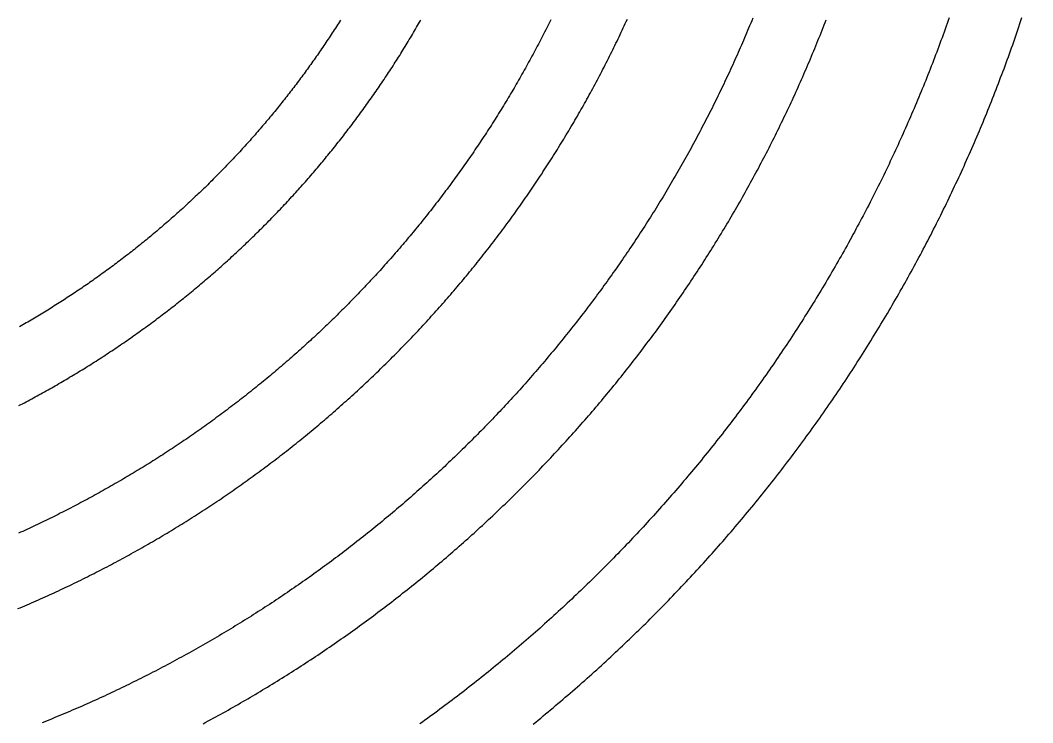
# Model space of a CAD drawing. Header units: inches. Extents: x -43479 to 56521, y -44741 to 59530.
# Drawn here: x 4498 to 6263, y 37058 to 38281 of the extents above; entities that cross this region are included whole.
import ezdxf

# ---------------------------------------------------------------- set-up
doc = ezdxf.new("R2010")
doc.units = ezdxf.units.IN
doc.header["$MEASUREMENT"] = 0

# ---------------------------------------------------------------- blocks, each defined once
blk = doc.blocks.new('kanishk_spiralEditV1')
for points in [[(4392.1, 3544.2), (4396.5, 3540.6), (4400.8, 3537.1), (4405.2, 3533.5), (4409.5, 3530), (4413.8, 3526.4), (4418.1, 3522.8), (4422.4, 3519.2), (4426.7, 3515.6), (4431, 3512), (4435.3, 3508.4), (4439.6, 3504.8), (4443.9, 3501.2), (4448.1, 3497.5), (4452.4, 3493.9), (4456.6, 3490.2), (4460.8, 3486.6), (4465.1, 3482.9), (4469.3, 3479.2), (4473.5, 3475.5), (4477.7, 3471.8), (4481.9, 3468.1), (4486.1, 3464.4), (4490.3, 3460.6), (4494.5, 3456.9), (4498.6, 3453.2), (4502.8, 3449.4), (4506.9, 3445.7), (4511.1, 3441.9), (4515.2, 3438.1), (4519.3, 3434.3), (4523.4, 3430.5), (4527.6, 3426.7), (4531.7, 3422.9), (4535.7, 3419.1), (4539.8, 3415.3), (4543.9, 3411.4), (4548, 3407.6), (4552, 3403.7), (4556.1, 3399.9), (4560.1, 3396), (4564.2, 3392.1), (4568.2, 3388.2), (4572.2, 3384.3), (4576.2, 3380.4), (4580.2, 3376.5), (4584.2, 3372.6), (4588.2, 3368.7), (4592.2, 3364.7), (4596.1, 3360.8), (4600.1, 3356.8), (4604.1, 3352.9), (4608, 3348.9), (4611.9, 3344.9), (4615.9, 3340.9), (4619.8, 3336.9), (4623.7, 3332.9), (4627.6, 3328.9), (4631.5, 3324.9), (4635.4, 3320.9), (4639.2, 3316.9), (4643.1, 3312.8), (4647, 3308.8), (4650.8, 3304.7), (4654.6, 3300.6), (4658.5, 3296.6), (4662.3, 3292.5), (4666.1, 3288.4), (4669.9, 3284.3), (4673.7, 3280.2), (4677.5, 3276.1), (4681.3, 3272), (4685, 3267.8), (4688.8, 3263.7), (4692.6, 3259.6), (4696.3, 3255.4), (4700, 3251.2), (4703.8, 3247.1), (4707.5, 3242.9), (4711.2, 3238.7), (4714.9, 3234.5), (4718.6, 3230.3), (4722.3, 3226.1), (4725.9, 3221.9), (4729.6, 3217.7), (4733.2, 3213.5), (4736.9, 3209.2), (4740.5, 3205), (4744.2, 3200.8), (4747.8, 3196.5), (4751.4, 3192.2), (4755, 3188), (4758.6, 3183.7), (4762.2, 3179.4), (4765.7, 3175.1), (4769.3, 3170.8), (4772.8, 3166.5), (4776.4, 3162.2), (4779.9, 3157.9), (4783.5, 3153.5), (4787, 3149.2), (4790.5, 3144.9), (4794, 3140.5), (4797.5, 3136.1), (4801, 3131.8), (4804.4, 3127.4), (4807.9, 3123), (4811.3, 3118.6), (4814.8, 3114.2), (4818.2, 3109.8), (4821.6, 3105.4), (4825.1, 3101), (4828.5, 3096.6), (4831.9, 3092.2), (4835.2, 3087.7), (4838.6, 3083.3), (4842, 3078.8), (4845.3, 3074.4), (4848.7, 3069.9), (4852, 3065.5), (4855.4, 3061), (4858.7, 3056.5), (4862, 3052), (4865.3, 3047.5), (4868.6, 3043), (4871.9, 3038.5), (4875.1, 3034), (4878.4, 3029.4), (4881.7, 3024.9), (4884.9, 3020.4), (4888.1, 3015.8), (4891.4, 3011.3), (4894.6, 3006.7), (4897.8, 3002.2), (4901, 2997.6), (4904.2, 2993), (4907.3, 2988.4), (4910.5, 2983.8), (4913.7, 2979.3), (4916.8, 2974.7), (4920, 2970), (4923.1, 2965.4), (4926.2, 2960.8), (4929.3, 2956.2), (4932.4, 2951.5), (4935.5, 2946.9), (4938.6, 2942.3), (4941.6, 2937.6), (4944.7, 2932.9), (4947.7, 2928.3), (4950.8, 2923.6), (4953.8, 2918.9), (4956.8, 2914.2), (4959.8, 2909.6), (4962.8, 2904.9), (4965.8, 2900.2), (4968.8, 2895.5), (4971.8, 2890.7), (4974.7, 2886), (4977.7, 2881.3), (4980.6, 2876.6), (4983.6, 2871.8), (4986.5, 2867.1), (4989.4, 2862.3), (4992.3, 2857.6), (4995.2, 2852.8), (4998, 2848), (5000.9, 2843.3), (5003.8, 2838.5), (5006.6, 2833.7), (5009.5, 2828.9), (5012.3, 2824.1), (5015.1, 2819.3), (5017.9, 2814.5), (5020.7, 2809.7), (5023.5, 2804.9), (5026.3, 2800), (5029, 2795.2), (5031.8, 2790.4), (5034.5, 2785.5), (5037.3, 2780.7), (5040, 2775.8), (5042.7, 2771), (5045.4, 2766.1), (5048.1, 2761.2), (5050.8, 2756.4), (5053.5, 2751.5), (5056.1, 2746.6), (5058.8, 2741.7), (5061.4, 2736.8), (5064.1, 2731.9), (5066.7, 2727), (5069.3, 2722.1), (5071.9, 2717.2), (5074.5, 2712.3), (5077.1, 2707.3), (5079.6, 2702.4), (5082.2, 2697.5), (5084.8, 2692.5), (5087.3, 2687.6), (5089.8, 2682.6), (5092.3, 2677.7), (5094.9, 2672.7), (5097.3, 2667.7), (5099.8, 2662.7), (5102.3, 2657.8), (5104.8, 2652.8), (5107.2, 2647.8), (5109.7, 2642.8), (5112.1, 2637.8), (5114.5, 2632.8), (5116.9, 2627.8), (5119.3, 2622.8), (5121.7, 2617.8), (5124.1, 2612.7), (5126.5, 2607.7), (5128.8, 2602.7), (5131.2, 2597.6), (5133.5, 2592.6), (5135.9, 2587.6), (5138.2, 2582.5), (5140.5, 2577.4), (5142.8, 2572.4), (5145.1, 2567.3), (5147.3, 2562.3), (5149.6, 2557.2), (5151.9, 2552.1), (5154.1, 2547), (5156.3, 2541.9), (5158.6, 2536.8), (5160.8, 2531.7), (5163, 2526.6), (5165.1, 2521.5), (5167.3, 2516.4), (5169.5, 2511.3), (5171.6, 2506.2), (5173.8, 2501.1), (5175.9, 2495.9), (5178, 2490.8), (5180.2, 2485.7), (5182.3, 2480.5), (5184.4, 2475.4), (5186.4, 2470.2), (5188.5, 2465.1), (5190.6, 2459.9), (5192.6, 2454.8), (5194.6, 2449.6), (5196.7, 2444.4), (5198.7, 2439.3), (5200.7, 2434.1), (5202.7, 2428.9), (5204.7, 2423.7), (5206.6, 2418.5), (5208.6, 2413.3), (5210.5, 2408.2), (5212.5, 2403), (5214.4, 2397.7), (5216.3, 2392.5), (5218.2, 2387.3), (5220.1, 2382.1), (5222, 2376.9), (5223.9, 2371.7), (5225.7, 2366.4), (5227.6, 2361.2), (5229.4, 2356), (5231.3, 2350.7), (5233.1, 2345.5), (5234.9, 2340.3), (5236.7, 2335), (5238.5, 2329.8), (5240.2, 2324.5), (5242, 2319.2), (5243.7, 2314)], [(3817.2, 3543.4), (3821.5, 3541), (3825.9, 3538.7), (3830.2, 3536.3), (3834.6, 3534), (3839, 3531.6), (3843.3, 3529.2), (3847.6, 3526.8), (3852, 3524.4), (3856.3, 3522), (3860.6, 3519.6), (3864.9, 3517.1), (3869.2, 3514.7), (3873.6, 3512.3), (3877.9, 3509.8), (3882.2, 3507.3), (3886.4, 3504.9), (3890.7, 3502.4), (3895, 3499.9), (3899.3, 3497.4), (3903.6, 3494.9), (3907.8, 3492.3), (3912.1, 3489.8), (3916.3, 3487.3), (3920.6, 3484.7), (3924.8, 3482.2), (3929.1, 3479.6), (3933.3, 3477), (3937.5, 3474.5), (3941.7, 3471.9), (3945.9, 3469.3), (3950.1, 3466.7), (3954.3, 3464.1), (3958.5, 3461.4), (3962.7, 3458.8), (3966.9, 3456.2), (3971.1, 3453.5), (3975.3, 3450.9), (3979.4, 3448.2), (3983.6, 3445.5), (3987.8, 3442.8), (3991.9, 3440.1), (3996.1, 3437.4), (4000.2, 3434.7), (4004.3, 3432), (4008.5, 3429.3), (4012.6, 3426.5), (4016.7, 3423.8), (4020.8, 3421), (4024.9, 3418.3), (4029, 3415.5), (4033.1, 3412.7), (4037.2, 3409.9), (4041.3, 3407.2), (4045.3, 3404.4), (4049.4, 3401.5), (4053.5, 3398.7), (4057.5, 3395.9), (4061.6, 3393.1), (4065.6, 3390.2), (4069.6, 3387.4), (4073.7, 3384.5), (4077.7, 3381.6), (4081.7, 3378.7), (4085.7, 3375.9), (4089.7, 3373), (4093.7, 3370.1), (4097.7, 3367.1), (4101.7, 3364.2), (4105.7, 3361.3), (4109.7, 3358.4), (4113.6, 3355.4), (4117.6, 3352.5), (4121.6, 3349.5), (4125.5, 3346.5), (4129.4, 3343.6), (4133.4, 3340.6), (4137.3, 3337.6), (4141.2, 3334.6), (4145.2, 3331.6), (4149.1, 3328.6), (4153, 3325.5), (4156.9, 3322.5), (4160.8, 3319.5), (4164.6, 3316.4), (4168.5, 3313.3), (4172.4, 3310.3), (4176.2, 3307.2), (4180.1, 3304.1), (4184, 3301), (4187.8, 3297.9), (4191.6, 3294.8), (4195.5, 3291.7), (4199.3, 3288.6), (4203.1, 3285.5), (4206.9, 3282.3), (4210.7, 3279.2), (4214.5, 3276), (4218.3, 3272.9), (4222.1, 3269.7), (4225.9, 3266.5), (4229.6, 3263.4), (4233.4, 3260.2), (4237.2, 3257), (4240.9, 3253.8), (4244.7, 3250.5), (4248.4, 3247.3), (4252.1, 3244.1), (4255.8, 3240.9), (4259.6, 3237.6), (4263.3, 3234.4), (4267, 3231.1), (4270.7, 3227.8), (4274.3, 3224.6), (4278, 3221.3), (4281.7, 3218), (4285.4, 3214.7), (4289, 3211.4), (4292.7, 3208.1), (4296.3, 3204.7), (4300, 3201.4), (4303.6, 3198.1), (4307.2, 3194.7), (4310.8, 3191.4), (4314.4, 3188), (4318, 3184.7), (4321.6, 3181.3), (4325.2, 3177.9), (4328.8, 3174.5), (4332.4, 3171.1), (4335.9, 3167.7), (4339.5, 3164.3), (4343, 3160.9), (4346.6, 3157.5), (4350.1, 3154), (4353.6, 3150.6), (4357.2, 3147.2), (4360.7, 3143.7), (4364.2, 3140.2), (4367.7, 3136.8), (4371.2, 3133.3), (4374.7, 3129.8), (4378.1, 3126.3), (4381.6, 3122.8), (4385.1, 3119.3), (4388.5, 3115.8), (4392, 3112.3), (4395.4, 3108.8), (4398.8, 3105.3), (4402.3, 3101.7), (4405.7, 3098.2), (4409.1, 3094.6), (4412.5, 3091.1), (4415.9, 3087.5), (4419.3, 3083.9), (4422.6, 3080.3), (4426, 3076.8), (4429.4, 3073.2), (4432.7, 3069.6), (4436.1, 3065.9), (4439.4, 3062.3), (4442.7, 3058.7), (4446.1, 3055.1), (4449.4, 3051.5), (4452.7, 3047.8), (4456, 3044.2), (4459.3, 3040.5), (4462.6, 3036.8), (4465.9, 3033.2), (4469.1, 3029.5), (4472.4, 3025.8), (4475.6, 3022.1), (4478.9, 3018.4), (4482.1, 3014.7), (4485.4, 3011), (4488.6, 3007.3), (4491.8, 3003.6), (4495, 2999.9), (4498.2, 2996.1), (4501.4, 2992.4), (4504.6, 2988.6), (4507.7, 2984.9), (4510.9, 2981.1), (4514.1, 2977.4), (4517.2, 2973.6), (4520.4, 2969.8), (4523.5, 2966), (4526.6, 2962.2), (4529.7, 2958.4), (4532.8, 2954.6), (4536, 2950.8), (4539, 2947), (4542.1, 2943.2), (4545.2, 2939.3), (4548.3, 2935.5), (4551.3, 2931.7), (4554.4, 2927.8), (4557.4, 2923.9), (4560.5, 2920.1), (4563.5, 2916.2), (4566.5, 2912.3), (4569.5, 2908.5), (4572.5, 2904.6), (4575.5, 2900.7), (4578.5, 2896.8), (4581.5, 2892.9), (4584.5, 2889), (4587.4, 2885.1), (4590.4, 2881.1), (4593.3, 2877.2), (4596.3, 2873.3), (4599.2, 2869.3), (4602.1, 2865.4), (4605, 2861.4), (4607.9, 2857.5), (4610.8, 2853.5), (4613.7, 2849.5), (4616.6, 2845.6), (4619.5, 2841.6), (4622.3, 2837.6), (4625.2, 2833.6), (4628, 2829.6), (4630.8, 2825.6), (4633.7, 2821.6), (4636.5, 2817.6), (4639.3, 2813.5), (4642.1, 2809.5), (4644.9, 2805.5), (4647.7, 2801.4), (4650.5, 2797.4), (4653.2, 2793.3), (4656, 2789.3), (4658.7, 2785.2), (4661.5, 2781.2), (4664.2, 2777.1), (4666.9, 2773), (4669.6, 2768.9), (4672.3, 2764.8), (4675, 2760.7), (4677.7, 2756.6), (4680.4, 2752.5), (4683.1, 2748.4), (4685.7, 2744.3), (4688.4, 2740.2), (4691, 2736), (4693.7, 2731.9), (4696.3, 2727.8), (4698.9, 2723.6), (4701.5, 2719.5), (4704.1, 2715.3), (4706.7, 2711.2), (4709.3, 2707), (4711.9, 2702.8), (4714.5, 2698.7), (4717, 2694.5), (4719.6, 2690.3), (4722.1, 2686.1), (4724.6, 2681.9), (4727.1, 2677.7), (4729.7, 2673.5), (4732.2, 2669.3), (4734.7, 2665.1), (4737.1, 2660.9), (4739.6, 2656.6), (4742.1, 2652.4), (4744.5, 2648.2), (4747, 2643.9), (4749.4, 2639.7), (4751.9, 2635.4), (4754.3, 2631.2), (4756.7, 2626.9), (4759.1, 2622.6), (4761.5, 2618.4), (4763.9, 2614.1), (4766.3, 2609.8), (4768.6, 2605.5), (4771, 2601.2), (4773.3, 2597), (4775.7, 2592.7), (4778, 2588.4), (4780.3, 2584), (4782.7, 2579.7), (4785, 2575.4), (4787.3, 2571.1), (4789.5, 2566.8), (4791.8, 2562.4), (4794.1, 2558.1), (4796.3, 2553.8), (4798.6, 2549.4), (4800.8, 2545.1), (4803.1, 2540.7), (4805.3, 2536.4), (4807.5, 2532), (4809.7, 2527.6), (4811.9, 2523.3), (4814.1, 2518.9), (4816.3, 2514.5), (4818.4, 2510.1), (4820.6, 2505.7), (4822.7, 2501.3), (4824.9, 2496.9), (4827, 2492.5), (4829.1, 2488.1), (4831.2, 2483.7), (4833.3, 2479.3), (4835.4, 2474.9), (4837.5, 2470.5), (4839.6, 2466), (4841.6, 2461.6), (4843.7, 2457.2), (4845.7, 2452.7), (4847.8, 2448.3), (4849.8, 2443.8), (4851.8, 2439.4), (4853.8, 2434.9), (4855.8, 2430.5), (4857.8, 2426), (4859.8, 2421.5), (4861.7, 2417.1), (4863.7, 2412.6), (4865.7, 2408.1), (4867.6, 2403.6), (4869.5, 2399.1), (4871.5, 2394.7), (4873.4, 2390.2), (4875.3, 2385.7), (4877.2, 2381.2), (4879, 2376.6), (4880.9, 2372.1), (4882.8, 2367.6), (4884.6, 2363.1), (4886.5, 2358.6), (4888.3, 2354.1), (4890.1, 2349.5), (4892, 2345), (4893.8, 2340.5), (4895.6, 2335.9), (4897.4, 2331.4), (4899.1, 2326.8), (4900.9, 2322.3), (4902.7, 2317.7)], [(3494.4, 3343), (3498.4, 3341.4), (3502.3, 3339.7), (3506.3, 3338), (3510.2, 3336.3), (3514.2, 3334.6), (3518.1, 3332.9), (3522.1, 3331.2), (3526, 3329.5), (3529.9, 3327.7), (3533.9, 3326), (3537.8, 3324.2), (3541.7, 3322.5), (3545.6, 3320.7), (3549.5, 3318.9), (3553.4, 3317.2), (3557.3, 3315.4), (3561.2, 3313.6), (3565.1, 3311.8), (3569, 3310), (3572.9, 3308.1), (3576.8, 3306.3), (3580.7, 3304.5), (3584.5, 3302.6), (3588.4, 3300.8), (3592.3, 3298.9), (3596.1, 3297), (3600, 3295.2), (3603.8, 3293.3), (3607.7, 3291.4), (3611.5, 3289.5), (3615.4, 3287.6), (3619.2, 3285.6), (3623, 3283.7), (3626.9, 3281.8), (3630.7, 3279.8), (3634.5, 3277.9), (3638.3, 3275.9), (3642.1, 3274), (3646, 3272), (3649.8, 3270), (3653.6, 3268), (3657.3, 3266), (3661.1, 3264), (3664.9, 3262), (3668.7, 3260), (3672.5, 3258), (3676.3, 3255.9), (3680, 3253.9), (3683.8, 3251.8), (3687.5, 3249.8), (3691.3, 3247.7), (3695, 3245.6), (3698.8, 3243.5), (3702.5, 3241.4), (3706.3, 3239.3), (3710, 3237.2), (3713.7, 3235.1), (3717.4, 3233), (3721.2, 3230.9), (3724.9, 3228.7), (3728.6, 3226.6), (3732.3, 3224.4), (3736, 3222.3), (3739.7, 3220.1), (3743.4, 3217.9), (3747, 3215.8), (3750.7, 3213.6), (3754.4, 3211.4), (3758.1, 3209.2), (3761.7, 3206.9), (3765.4, 3204.7), (3769.1, 3202.5), (3772.7, 3200.3), (3776.3, 3198), (3780, 3195.8), (3783.6, 3193.5), (3787.3, 3191.2), (3790.9, 3189), (3794.5, 3186.7), (3798.1, 3184.4), (3801.7, 3182.1), (3805.3, 3179.8), (3808.9, 3177.5), (3812.5, 3175.2), (3816.1, 3172.8), (3819.7, 3170.5), (3823.3, 3168.2), (3826.9, 3165.8), (3830.4, 3163.5), (3834, 3161.1), (3837.6, 3158.7), (3841.1, 3156.4), (3844.7, 3154), (3848.2, 3151.6), (3851.7, 3149.2), (3855.3, 3146.8), (3858.8, 3144.4), (3862.3, 3141.9), (3865.9, 3139.5), (3869.4, 3137.1), (3872.9, 3134.6), (3876.4, 3132.2), (3879.9, 3129.7), (3883.4, 3127.3), (3886.9, 3124.8), (3890.3, 3122.3), (3893.8, 3119.8), (3897.3, 3117.3), (3900.7, 3114.8), (3904.2, 3112.3), (3907.7, 3109.8), (3911.1, 3107.3), (3914.6, 3104.8), (3918, 3102.2), (3921.4, 3099.7), (3924.8, 3097.1), (3928.3, 3094.6), (3931.7, 3092), (3935.1, 3089.4), (3938.5, 3086.9), (3941.9, 3084.3), (3945.3, 3081.7), (3948.7, 3079.1), (3952.1, 3076.5), (3955.4, 3073.9), (3958.8, 3071.3), (3962.2, 3068.6), (3965.5, 3066), (3968.9, 3063.4), (3972.2, 3060.7), (3975.6, 3058.1), (3978.9, 3055.4), (3982.2, 3052.7), (3985.6, 3050.1), (3988.9, 3047.4), (3992.2, 3044.7), (3995.5, 3042), (3998.8, 3039.3), (4002.1, 3036.6), (4005.4, 3033.9), (4008.7, 3031.1), (4012, 3028.4), (4015.2, 3025.7), (4018.5, 3022.9), (4021.8, 3020.2), (4025, 3017.4), (4028.3, 3014.7), (4031.5, 3011.9), (4034.7, 3009.1), (4038, 3006.3), (4041.2, 3003.6), (4044.4, 3000.8), (4047.6, 2998), (4050.8, 2995.1), (4054, 2992.3), (4057.2, 2989.5), (4060.4, 2986.7), (4063.6, 2983.8), (4066.8, 2981), (4069.9, 2978.2), (4073.1, 2975.3), (4076.3, 2972.4), (4079.4, 2969.6), (4082.6, 2966.7), (4085.7, 2963.8), (4088.8, 2960.9), (4092, 2958), (4095.1, 2955.1), (4098.2, 2952.2), (4101.3, 2949.3), (4104.4, 2946.4), (4107.5, 2943.5), (4110.6, 2940.6), (4113.7, 2937.6), (4116.8, 2934.7), (4119.8, 2931.7), (4122.9, 2928.8), (4125.9, 2925.8), (4129, 2922.8), (4132, 2919.9), (4135.1, 2916.9), (4138.1, 2913.9), (4141.1, 2910.9), (4144.2, 2907.9), (4147.2, 2904.9), (4150.2, 2901.9), (4153.2, 2898.9), (4156.2, 2895.8), (4159.2, 2892.8), (4162.1, 2889.8), (4165.1, 2886.7), (4168.1, 2883.7), (4171, 2880.6), (4174, 2877.6), (4176.9, 2874.5), (4179.9, 2871.4), (4182.8, 2868.3), (4185.7, 2865.3), (4188.7, 2862.2), (4191.6, 2859.1), (4194.5, 2856), (4197.4, 2852.9), (4200.3, 2849.7), (4203.2, 2846.6), (4206, 2843.5), (4208.9, 2840.4), (4211.8, 2837.2), (4214.6, 2834.1), (4217.5, 2830.9), (4220.4, 2827.8), (4223.2, 2824.6), (4226, 2821.5), (4228.9, 2818.3), (4231.7, 2815.1), (4234.5, 2811.9), (4237.3, 2808.7), (4240.1, 2805.5), (4242.9, 2802.3), (4245.7, 2799.1), (4248.5, 2795.9), (4251.2, 2792.7), (4254, 2789.5), (4256.7, 2786.2), (4259.5, 2783), (4262.2, 2779.8), (4265, 2776.5), (4267.7, 2773.3), (4270.4, 2770), (4273.2, 2766.7), (4275.9, 2763.5), (4278.6, 2760.2), (4281.3, 2756.9), (4283.9, 2753.6), (4286.6, 2750.3), (4289.3, 2747.1), (4292, 2743.7), (4294.6, 2740.4), (4297.3, 2737.1), (4299.9, 2733.8), (4302.6, 2730.5), (4305.2, 2727.2), (4307.8, 2723.8), (4310.4, 2720.5), (4313.1, 2717.1), (4315.7, 2713.8), (4318.3, 2710.4), (4320.8, 2707.1), (4323.4, 2703.7), (4326, 2700.3), (4328.6, 2697), (4331.1, 2693.6), (4333.7, 2690.2), (4336.2, 2686.8), (4338.8, 2683.4), (4341.3, 2680), (4343.8, 2676.6), (4346.3, 2673.2), (4348.9, 2669.8), (4351.4, 2666.4), (4353.9, 2662.9), (4356.3, 2659.5), (4358.8, 2656.1), (4361.3, 2652.6), (4363.8, 2649.2), (4366.2, 2645.7), (4368.7, 2642.3), (4371.1, 2638.8), (4373.5, 2635.3), (4376, 2631.9), (4378.4, 2628.4), (4380.8, 2624.9), (4383.2, 2621.4), (4385.6, 2617.9), (4388, 2614.4), (4390.4, 2610.9), (4392.8, 2607.4), (4395.1, 2603.9), (4397.5, 2600.4), (4399.9, 2596.9), (4402.2, 2593.4), (4404.5, 2589.8), (4406.9, 2586.3), (4409.2, 2582.8), (4411.5, 2579.2), (4413.8, 2575.7), (4416.1, 2572.1), (4418.4, 2568.6), (4420.7, 2565), (4423, 2561.4), (4425.3, 2557.9), (4427.5, 2554.3), (4429.8, 2550.7), (4432, 2547.1), (4434.3, 2543.5), (4436.5, 2539.9), (4438.7, 2536.3), (4440.9, 2532.7), (4443.2, 2529.1), (4445.4, 2525.5), (4447.5, 2521.9), (4449.7, 2518.3), (4451.9, 2514.6), (4454.1, 2511), (4456.2, 2507.4), (4458.4, 2503.7), (4460.6, 2500.1), (4462.7, 2496.5), (4464.8, 2492.8), (4467, 2489.1), (4469.1, 2485.5), (4471.2, 2481.8), (4473.3, 2478.2), (4475.4, 2474.5), (4477.5, 2470.8), (4479.5, 2467.1), (4481.6, 2463.4), (4483.7, 2459.8), (4485.7, 2456.1), (4487.8, 2452.4), (4489.8, 2448.7), (4491.8, 2445), (4493.9, 2441.3), (4495.9, 2437.5), (4497.9, 2433.8), (4499.9, 2430.1), (4501.9, 2426.4), (4503.9, 2422.6), (4505.8, 2418.9), (4507.8, 2415.2), (4509.8, 2411.4), (4511.7, 2407.7), (4513.7, 2403.9), (4515.6, 2400.2), (4517.5, 2396.4), (4519.5, 2392.7), (4521.4, 2388.9), (4523.3, 2385.1), (4525.2, 2381.4), (4527.1, 2377.6), (4528.9, 2373.8), (4530.8, 2370), (4532.7, 2366.2), (4534.5, 2362.5), (4536.4, 2358.7), (4538.2, 2354.9), (4540, 2351.1), (4541.9, 2347.3), (4543.7, 2343.4), (4545.5, 2339.6), (4547.3, 2335.8), (4549.1, 2332), (4550.9, 2328.2), (4552.6, 2324.4), (4554.4, 2320.5), (4556.2, 2316.7)], [(3495.8, 2989.5), (3499.1, 2987.8), (3502.3, 2986.2), (3505.5, 2984.5), (3508.7, 2982.8), (3511.9, 2981.1), (3515.1, 2979.4), (3518.3, 2977.7), (3521.4, 2976), (3524.6, 2974.3), (3527.8, 2972.5), (3531, 2970.8), (3534.1, 2969.1), (3537.3, 2967.3), (3540.5, 2965.6), (3543.6, 2963.8), (3546.8, 2962), (3549.9, 2960.3), (3553.1, 2958.5), (3556.2, 2956.7), (3559.4, 2954.9), (3562.5, 2953.1), (3565.6, 2951.3), (3568.8, 2949.5), (3571.9, 2947.7), (3575, 2945.9), (3578.1, 2944), (3581.2, 2942.2), (3584.3, 2940.3), (3587.4, 2938.5), (3590.5, 2936.6), (3593.6, 2934.8), (3596.7, 2932.9), (3599.8, 2931), (3602.9, 2929.2), (3606, 2927.3), (3609.1, 2925.4), (3612.1, 2923.5), (3615.2, 2921.6), (3618.3, 2919.7), (3621.3, 2917.7), (3624.4, 2915.8), (3627.4, 2913.9), (3630.5, 2911.9), (3633.5, 2910), (3636.5, 2908), (3639.6, 2906.1), (3642.6, 2904.1), (3645.6, 2902.2), (3648.6, 2900.2), (3651.7, 2898.2), (3654.7, 2896.2), (3657.7, 2894.2), (3660.7, 2892.2), (3663.7, 2890.2), (3666.7, 2888.2), (3669.7, 2886.2), (3672.6, 2884.2), (3675.6, 2882.1), (3678.6, 2880.1), (3681.6, 2878), (3684.5, 2876), (3687.5, 2873.9), (3690.5, 2871.9), (3693.4, 2869.8), (3696.4, 2867.7), (3699.3, 2865.7), (3702.2, 2863.6), (3705.2, 2861.5), (3708.1, 2859.4), (3711, 2857.3), (3713.9, 2855.2), (3716.9, 2853.1), (3719.8, 2850.9), (3722.7, 2848.8), (3725.6, 2846.7), (3728.5, 2844.5), (3731.4, 2842.4), (3734.3, 2840.2), (3737.1, 2838.1), (3740, 2835.9), (3742.9, 2833.7), (3745.8, 2831.6), (3748.6, 2829.4), (3751.5, 2827.2), (3754.4, 2825), (3757.2, 2822.8), (3760, 2820.6), (3762.9, 2818.4), (3765.7, 2816.2), (3768.6, 2814), (3771.4, 2811.7), (3774.2, 2809.5), (3777, 2807.3), (3779.8, 2805), (3782.6, 2802.8), (3785.4, 2800.5), (3788.2, 2798.2), (3791, 2796), (3793.8, 2793.7), (3796.6, 2791.4), (3799.4, 2789.1), (3802.2, 2786.9), (3804.9, 2784.6), (3807.7, 2782.3), (3810.4, 2779.9), (3813.2, 2777.6), (3815.9, 2775.3), (3818.7, 2773), (3821.4, 2770.7), (3824.2, 2768.3), (3826.9, 2766), (3829.6, 2763.6), (3832.3, 2761.3), (3835, 2758.9), (3837.7, 2756.6), (3840.4, 2754.2), (3843.1, 2751.8), (3845.8, 2749.4), (3848.5, 2747.1), (3851.2, 2744.7), (3853.9, 2742.3), (3856.5, 2739.9), (3859.2, 2737.5), (3861.9, 2735), (3864.5, 2732.6), (3867.2, 2730.2), (3869.8, 2727.8), (3872.5, 2725.3), (3875.1, 2722.9), (3877.7, 2720.5), (3880.3, 2718), (3883, 2715.6), (3885.6, 2713.1), (3888.2, 2710.6), (3890.8, 2708.2), (3893.4, 2705.7), (3896, 2703.2), (3898.6, 2700.7), (3901.1, 2698.2), (3903.7, 2695.7), (3906.3, 2693.2), (3908.9, 2690.7), (3911.4, 2688.2), (3914, 2685.7), (3916.5, 2683.2), (3919.1, 2680.6), (3921.6, 2678.1), (3924.1, 2675.5), (3926.7, 2673), (3929.2, 2670.5), (3931.7, 2667.9), (3934.2, 2665.3), (3936.7, 2662.8), (3939.2, 2660.2), (3941.7, 2657.6), (3944.2, 2655), (3946.7, 2652.5), (3949.1, 2649.9), (3951.6, 2647.3), (3954.1, 2644.7), (3956.5, 2642.1), (3959, 2639.5), (3961.4, 2636.8), (3963.9, 2634.2), (3966.3, 2631.6), (3968.8, 2629), (3971.2, 2626.3), (3973.6, 2623.7), (3976, 2621.1), (3978.4, 2618.4), (3980.8, 2615.7), (3983.2, 2613.1), (3985.6, 2610.4), (3988, 2607.8), (3990.4, 2605.1), (3992.8, 2602.4), (3995.1, 2599.7), (3997.5, 2597), (3999.8, 2594.3), (4002.2, 2591.6), (4004.5, 2588.9), (4006.9, 2586.2), (4009.2, 2583.5), (4011.5, 2580.8), (4013.9, 2578.1), (4016.2, 2575.3), (4018.5, 2572.6), (4020.8, 2569.9), (4023.1, 2567.1), (4025.4, 2564.4), (4027.7, 2561.6), (4030, 2558.9), (4032.2, 2556.1), (4034.5, 2553.4), (4036.8, 2550.6), (4039, 2547.8), (4041.3, 2545.1), (4043.5, 2542.3), (4045.8, 2539.5), (4048, 2536.7), (4050.2, 2533.9), (4052.4, 2531.1), (4054.7, 2528.3), (4056.9, 2525.5), (4059.1, 2522.7), (4061.3, 2519.9), (4063.5, 2517), (4065.6, 2514.2), (4067.8, 2511.4), (4070, 2508.5), (4072.2, 2505.7), (4074.3, 2502.9), (4076.5, 2500), (4078.6, 2497.2), (4080.8, 2494.3), (4082.9, 2491.4), (4085, 2488.6), (4087.2, 2485.7), (4089.3, 2482.8), (4091.4, 2480), (4093.5, 2477.1), (4095.6, 2474.2), (4097.7, 2471.3), (4099.8, 2468.4), (4101.9, 2465.5), (4103.9, 2462.6), (4106, 2459.7), (4108.1, 2456.8), (4110.1, 2453.9), (4112.2, 2450.9), (4114.2, 2448), (4116.2, 2445.1), (4118.3, 2442.2), (4120.3, 2439.2), (4122.3, 2436.3), (4124.3, 2433.3), (4126.3, 2430.4), (4128.3, 2427.4), (4130.3, 2424.5), (4132.3, 2421.5), (4134.3, 2418.5), (4136.3, 2415.6), (4138.2, 2412.6), (4140.2, 2409.6), (4142.2, 2406.6), (4144.1, 2403.7), (4146.1, 2400.7), (4148, 2397.7), (4149.9, 2394.7), (4151.8, 2391.7), (4153.8, 2388.7), (4155.7, 2385.7), (4157.6, 2382.7), (4159.5, 2379.7), (4161.4, 2376.6), (4163.2, 2373.6), (4165.1, 2370.6), (4167, 2367.6), (4168.9, 2364.5), (4170.7, 2361.5), (4172.6, 2358.4), (4174.4, 2355.4), (4176.3, 2352.3), (4178.1, 2349.3), (4179.9, 2346.2), (4181.7, 2343.2), (4183.5, 2340.1), (4185.4, 2337.1), (4187.2, 2334), (4188.9, 2330.9), (4190.7, 2327.8), (4192.5, 2324.8), (4194.3, 2321.7), (4196.1, 2318.6)], [(4056.3, 2318.4), (4054.5, 2321.2), (4052.7, 2324), (4050.9, 2326.8), (4049.2, 2329.6), (4047.4, 2332.4), (4045.6, 2335.2), (4043.8, 2338), (4042, 2340.7), (4040.1, 2343.5), (4038.3, 2346.3), (4036.5, 2349), (4034.7, 2351.8), (4032.8, 2354.5), (4031, 2357.3), (4029.1, 2360.1), (4027.3, 2362.8), (4025.4, 2365.5), (4023.5, 2368.3), (4021.6, 2371), (4019.8, 2373.7), (4017.9, 2376.5), (4016, 2379.2), (4014.1, 2381.9), (4012.2, 2384.6), (4010.3, 2387.3), (4008.3, 2390), (4006.4, 2392.7), (4004.5, 2395.4), (4002.6, 2398.1), (4000.6, 2400.8), (3998.7, 2403.5), (3996.7, 2406.2), (3994.8, 2408.9), (3992.8, 2411.6), (3990.8, 2414.2), (3988.9, 2416.9), (3986.9, 2419.6), (3984.9, 2422.2), (3982.9, 2424.9), (3980.9, 2427.5), (3978.9, 2430.2), (3976.9, 2432.8), (3974.9, 2435.5), (3972.9, 2438.1), (3970.8, 2440.7), (3968.8, 2443.4), (3966.8, 2446), (3964.7, 2448.6), (3962.7, 2451.2), (3960.6, 2453.8), (3958.6, 2456.4), (3956.5, 2459), (3954.4, 2461.6), (3952.4, 2464.2), (3950.3, 2466.8), (3948.2, 2469.4), (3946.1, 2472), (3944, 2474.6), (3941.9, 2477.2), (3939.8, 2479.7), (3937.7, 2482.3), (3935.5, 2484.9), (3933.4, 2487.4), (3931.3, 2490), (3929.1, 2492.5), (3927, 2495.1), (3924.9, 2497.6), (3922.7, 2500.1), (3920.5, 2502.7), (3918.4, 2505.2), (3916.2, 2507.7), (3914, 2510.2), (3911.9, 2512.7), (3909.7, 2515.2), (3907.5, 2517.8), (3905.3, 2520.3), (3903.1, 2522.8), (3900.9, 2525.2), (3898.7, 2527.7), (3896.4, 2530.2), (3894.2, 2532.7), (3892, 2535.2), (3889.8, 2537.6), (3887.5, 2540.1), (3885.3, 2542.6), (3883, 2545), (3880.8, 2547.5), (3878.5, 2549.9), (3876.2, 2552.3), (3874, 2554.8), (3871.7, 2557.2), (3869.4, 2559.6), (3867.1, 2562.1), (3864.8, 2564.5), (3862.5, 2566.9), (3860.2, 2569.3), (3857.9, 2571.7), (3855.6, 2574.1), (3853.3, 2576.5), (3851, 2578.9), (3848.6, 2581.3), (3846.3, 2583.7), (3844, 2586), (3841.6, 2588.4), (3839.3, 2590.8), (3836.9, 2593.1), (3834.6, 2595.5), (3832.2, 2597.9), (3829.8, 2600.2), (3827.4, 2602.5), (3825.1, 2604.9), (3822.7, 2607.2), (3820.3, 2609.5), (3817.9, 2611.9), (3815.5, 2614.2), (3813.1, 2616.5), (3810.7, 2618.8), (3808.3, 2621.1), (3805.8, 2623.4), (3803.4, 2625.7), (3801, 2628), (3798.6, 2630.3), (3796.1, 2632.6), (3793.7, 2634.8), (3791.2, 2637.1), (3788.8, 2639.4), (3786.3, 2641.6), (3783.8, 2643.9), (3781.4, 2646.1), (3778.9, 2648.4), (3776.4, 2650.6), (3773.9, 2652.8), (3771.4, 2655.1), (3769, 2657.3), (3766.5, 2659.5), (3764, 2661.7), (3761.4, 2663.9), (3758.9, 2666.1), (3756.4, 2668.3), (3753.9, 2670.5), (3751.4, 2672.7), (3748.8, 2674.9), (3746.3, 2677.1), (3743.8, 2679.3), (3741.2, 2681.4), (3738.7, 2683.6), (3736.1, 2685.7), (3733.5, 2687.9), (3731, 2690), (3728.4, 2692.2), (3725.8, 2694.3), (3723.3, 2696.5), (3720.7, 2698.6), (3718.1, 2700.7), (3715.5, 2702.8), (3712.9, 2704.9), (3710.3, 2707), (3707.7, 2709.1), (3705.1, 2711.2), (3702.5, 2713.3), (3699.8, 2715.4), (3697.2, 2717.5), (3694.6, 2719.5), (3692, 2721.6), (3689.3, 2723.7), (3686.7, 2725.7), (3684, 2727.8), (3681.4, 2729.8), (3678.7, 2731.9), (3676.1, 2733.9), (3673.4, 2735.9), (3670.7, 2738), (3668, 2740), (3665.4, 2742), (3662.7, 2744), (3660, 2746), (3657.3, 2748), (3654.6, 2750), (3651.9, 2752), (3649.2, 2753.9), (3646.5, 2755.9), (3643.8, 2757.9), (3641.1, 2759.8), (3638.3, 2761.8), (3635.6, 2763.8), (3632.9, 2765.7), (3630.2, 2767.6), (3627.4, 2769.6), (3624.7, 2771.5), (3621.9, 2773.4), (3619.2, 2775.4), (3616.4, 2777.3), (3613.7, 2779.2), (3610.9, 2781.1), (3608.1, 2783), (3605.4, 2784.9), (3602.6, 2786.7), (3599.8, 2788.6), (3597, 2790.5), (3594.2, 2792.4), (3591.4, 2794.2), (3588.6, 2796.1), (3585.8, 2797.9), (3583, 2799.8), (3580.2, 2801.6), (3577.4, 2803.4), (3574.6, 2805.3), (3571.8, 2807.1), (3568.9, 2808.9), (3566.1, 2810.7), (3563.3, 2812.5), (3560.4, 2814.3), (3557.6, 2816.1), (3554.8, 2817.9), (3551.9, 2819.7), (3549.1, 2821.4), (3546.2, 2823.2), (3543.3, 2825), (3540.5, 2826.7), (3537.6, 2828.5), (3534.7, 2830.2), (3531.9, 2832), (3529, 2833.7), (3526.1, 2835.4), (3523.2, 2837.2), (3520.3, 2838.9), (3517.4, 2840.6), (3514.5, 2842.3), (3511.6, 2844), (3508.7, 2845.7), (3505.8, 2847.4), (3502.9, 2849), (3500, 2850.7), (3497, 2852.4)], [(4422.8, 2317.8), (4421.1, 2321.3), (4419.3, 2324.9), (4417.5, 2328.4), (4415.7, 2332), (4413.9, 2335.5), (4412.1, 2339.1), (4410.3, 2342.6), (4408.5, 2346.1), (4406.7, 2349.7), (4404.9, 2353.2), (4403, 2356.7), (4401.2, 2360.2), (4399.3, 2363.7), (4397.5, 2367.2), (4395.6, 2370.8), (4393.7, 2374.3), (4391.8, 2377.8), (4389.9, 2381.3), (4388, 2384.7), (4386.1, 2388.2), (4384.2, 2391.7), (4382.3, 2395.2), (4380.4, 2398.7), (4378.5, 2402.1), (4376.5, 2405.6), (4374.6, 2409.1), (4372.6, 2412.5), (4370.6, 2416), (4368.7, 2419.4), (4366.7, 2422.9), (4364.7, 2426.3), (4362.7, 2429.8), (4360.7, 2433.2), (4358.7, 2436.7), (4356.7, 2440.1), (4354.7, 2443.5), (4352.6, 2446.9), (4350.6, 2450.3), (4348.6, 2453.8), (4346.5, 2457.2), (4344.4, 2460.6), (4342.4, 2464), (4340.3, 2467.4), (4338.2, 2470.8), (4336.1, 2474.1), (4334, 2477.5), (4331.9, 2480.9), (4329.8, 2484.3), (4327.7, 2487.7), (4325.6, 2491), (4323.5, 2494.4), (4321.3, 2497.7), (4319.2, 2501.1), (4317, 2504.5), (4314.9, 2507.8), (4312.7, 2511.1), (4310.5, 2514.5), (4308.3, 2517.8), (4306.1, 2521.1), (4304, 2524.5), (4301.7, 2527.8), (4299.5, 2531.1), (4297.3, 2534.4), (4295.1, 2537.7), (4292.9, 2541), (4290.6, 2544.3), (4288.4, 2547.6), (4286.1, 2550.9), (4283.9, 2554.2), (4281.6, 2557.4), (4279.3, 2560.7), (4277.1, 2564), (4274.8, 2567.3), (4272.5, 2570.5), (4270.2, 2573.8), (4267.9, 2577), (4265.6, 2580.3), (4263.2, 2583.5), (4260.9, 2586.7), (4258.6, 2590), (4256.2, 2593.2), (4253.9, 2596.4), (4251.5, 2599.6), (4249.2, 2602.9), (4246.8, 2606.1), (4244.4, 2609.3), (4242, 2612.5), (4239.6, 2615.7), (4237.2, 2618.9), (4234.8, 2622), (4232.4, 2625.2), (4230, 2628.4), (4227.6, 2631.6), (4225.2, 2634.7), (4222.7, 2637.9), (4220.3, 2641), (4217.8, 2644.2), (4215.4, 2647.3), (4212.9, 2650.5), (4210.4, 2653.6), (4208, 2656.7), (4205.5, 2659.9), (4203, 2663), (4200.5, 2666.1), (4198, 2669.2), (4195.5, 2672.3), (4192.9, 2675.4), (4190.4, 2678.5), (4187.9, 2681.6), (4185.4, 2684.7), (4182.8, 2687.8), (4180.3, 2690.8), (4177.7, 2693.9), (4175.1, 2697), (4172.6, 2700), (4170, 2703.1), (4167.4, 2706.1), (4164.8, 2709.2), (4162.2, 2712.2), (4159.6, 2715.2), (4157, 2718.3), (4154.4, 2721.3), (4151.8, 2724.3), (4149.1, 2727.3), (4146.5, 2730.3), (4143.9, 2733.3), (4141.2, 2736.3), (4138.5, 2739.3), (4135.9, 2742.3), (4133.2, 2745.3), (4130.5, 2748.2), (4127.9, 2751.2), (4125.2, 2754.2), (4122.5, 2757.1), (4119.8, 2760.1), (4117.1, 2763), (4114.4, 2766), (4111.6, 2768.9), (4108.9, 2771.8), (4106.2, 2774.8), (4103.5, 2777.7), (4100.7, 2780.6), (4098, 2783.5), (4095.2, 2786.4), (4092.4, 2789.3), (4089.7, 2792.2), (4086.9, 2795.1), (4084.1, 2797.9), (4081.3, 2800.8), (4078.5, 2803.7), (4075.7, 2806.5), (4072.9, 2809.4), (4070.1, 2812.2), (4067.3, 2815.1), (4064.5, 2817.9), (4061.6, 2820.8), (4058.8, 2823.6), (4056, 2826.4), (4053.1, 2829.2), (4050.3, 2832), (4047.4, 2834.8), (4044.5, 2837.6), (4041.7, 2840.4), (4038.8, 2843.2), (4035.9, 2846), (4033, 2848.8), (4030.1, 2851.5), (4027.2, 2854.3), (4024.3, 2857.1), (4021.4, 2859.8), (4018.5, 2862.6), (4015.5, 2865.3), (4012.6, 2868), (4009.7, 2870.8), (4006.7, 2873.5), (4003.8, 2876.2), (4000.8, 2878.9), (3997.9, 2881.6), (3994.9, 2884.3), (3991.9, 2887), (3988.9, 2889.7), (3986, 2892.4), (3983, 2895), (3980, 2897.7), (3977, 2900.4), (3974, 2903), (3970.9, 2905.7), (3967.9, 2908.3), (3964.9, 2910.9), (3961.9, 2913.6), (3958.8, 2916.2), (3955.8, 2918.8), (3952.7, 2921.4), (3949.7, 2924), (3946.6, 2926.6), (3943.6, 2929.2), (3940.5, 2931.8), (3937.4, 2934.4), (3934.3, 2936.9), (3931.3, 2939.5), (3928.2, 2942.1), (3925.1, 2944.6), (3922, 2947.2), (3918.9, 2949.7), (3915.7, 2952.2), (3912.6, 2954.8), (3909.5, 2957.3), (3906.4, 2959.8), (3903.2, 2962.3), (3900.1, 2964.8), (3896.9, 2967.3), (3893.8, 2969.8), (3890.6, 2972.3), (3887.5, 2974.8), (3884.3, 2977.2), (3881.1, 2979.7), (3877.9, 2982.2), (3874.8, 2984.6), (3871.6, 2987.1), (3868.4, 2989.5), (3865.2, 2991.9), (3862, 2994.3), (3858.8, 2996.8), (3855.5, 2999.2), (3852.3, 3001.6), (3849.1, 3004), (3845.9, 3006.4), (3842.6, 3008.8), (3839.4, 3011.1), (3836.1, 3013.5), (3832.9, 3015.9), (3829.6, 3018.2), (3826.4, 3020.6), (3823.1, 3022.9), (3819.8, 3025.3), (3816.5, 3027.6), (3813.3, 3029.9), (3810, 3032.2), (3806.7, 3034.5), (3803.4, 3036.9), (3800.1, 3039.1), (3796.8, 3041.4), (3793.5, 3043.7), (3790.1, 3046), (3786.8, 3048.3), (3783.5, 3050.5), (3780.2, 3052.8), (3776.8, 3055), (3773.5, 3057.3), (3770.1, 3059.5), (3766.8, 3061.7), (3763.4, 3064), (3760.1, 3066.2), (3756.7, 3068.4), (3753.3, 3070.6), (3749.9, 3072.8), (3746.6, 3075), (3743.2, 3077.2), (3739.8, 3079.3), (3736.4, 3081.5), (3733, 3083.7), (3729.6, 3085.8), (3726.2, 3088), (3722.8, 3090.1), (3719.3, 3092.2), (3715.9, 3094.3), (3712.5, 3096.5), (3709.1, 3098.6), (3705.6, 3100.7), (3702.2, 3102.8), (3698.7, 3104.9), (3695.3, 3106.9), (3691.8, 3109), (3688.4, 3111.1), (3684.9, 3113.1), (3681.4, 3115.2), (3678, 3117.2), (3674.5, 3119.3), (3671, 3121.3), (3667.5, 3123.3), (3664, 3125.4), (3660.5, 3127.4), (3657, 3129.4), (3653.5, 3131.4), (3650, 3133.4), (3646.5, 3135.3), (3643, 3137.3), (3639.4, 3139.3), (3635.9, 3141.2), (3632.4, 3143.2), (3628.9, 3145.1), (3625.3, 3147.1), (3621.8, 3149), (3618.2, 3150.9), (3614.7, 3152.8), (3611.1, 3154.7), (3607.6, 3156.6), (3604, 3158.5), (3600.4, 3160.4), (3596.8, 3162.3), (3593.3, 3164.2), (3589.7, 3166), (3586.1, 3167.9), (3582.5, 3169.7), (3578.9, 3171.6), (3575.3, 3173.4), (3571.7, 3175.2), (3568.1, 3177.1), (3564.5, 3178.9), (3560.9, 3180.7), (3557.3, 3182.5), (3553.7, 3184.3), (3550, 3186), (3546.4, 3187.8), (3542.8, 3189.6), (3539.1, 3191.3), (3535.5, 3193.1), (3531.8, 3194.8), (3528.2, 3196.6), (3524.5, 3198.3), (3520.9, 3200), (3517.2, 3201.7), (3513.6, 3203.4), (3509.9, 3205.1), (3506.2, 3206.8), (3502.6, 3208.5), (3498.9, 3210.2), (3495.2, 3211.9)], [(4774.6, 2315.2), (4772.9, 2319.5), (4771.1, 2323.8), (4769.3, 2328.1), (4767.5, 2332.3), (4765.7, 2336.6), (4763.9, 2340.9), (4762.1, 2345.2), (4760.3, 2349.4), (4758.5, 2353.7), (4756.7, 2357.9), (4754.8, 2362.2), (4753, 2366.4), (4751.1, 2370.7), (4749.2, 2374.9), (4747.3, 2379.1), (4745.5, 2383.4), (4743.6, 2387.6), (4741.6, 2391.8), (4739.7, 2396.1), (4737.8, 2400.3), (4735.9, 2404.5), (4733.9, 2408.7), (4732, 2412.9), (4730, 2417.1), (4728, 2421.3), (4726.1, 2425.5), (4724.1, 2429.7), (4722.1, 2433.9), (4720.1, 2438.1), (4718.1, 2442.2), (4716, 2446.4), (4714, 2450.6), (4712, 2454.7), (4709.9, 2458.9), (4707.9, 2463.1), (4705.8, 2467.2), (4703.7, 2471.4), (4701.6, 2475.5), (4699.5, 2479.6), (4697.4, 2483.8), (4695.3, 2487.9), (4693.2, 2492), (4691.1, 2496.2), (4688.9, 2500.3), (4686.8, 2504.4), (4684.6, 2508.5), (4682.5, 2512.6), (4680.3, 2516.7), (4678.1, 2520.8), (4675.9, 2524.9), (4673.7, 2529), (4671.5, 2533.1), (4669.3, 2537.2), (4667.1, 2541.2), (4664.8, 2545.3), (4662.6, 2549.4), (4660.3, 2553.5), (4658.1, 2557.5), (4655.8, 2561.6), (4653.5, 2565.6), (4651.3, 2569.7), (4649, 2573.7), (4646.7, 2577.7), (4644.4, 2581.8), (4642, 2585.8), (4639.7, 2589.8), (4637.4, 2593.8), (4635, 2597.8), (4632.7, 2601.8), (4630.3, 2605.8), (4627.9, 2609.8), (4625.6, 2613.8), (4623.2, 2617.8), (4620.8, 2621.8), (4618.4, 2625.8), (4616, 2629.8), (4613.5, 2633.7), (4611.1, 2637.7), (4608.7, 2641.7), (4606.2, 2645.6), (4603.8, 2649.6), (4601.3, 2653.5), (4598.8, 2657.4), (4596.4, 2661.4), (4593.9, 2665.3), (4591.4, 2669.2), (4588.9, 2673.1), (4586.4, 2677.1), (4583.8, 2681), (4581.3, 2684.9), (4578.8, 2688.8), (4576.2, 2692.7), (4573.7, 2696.5), (4571.1, 2700.4), (4568.5, 2704.3), (4565.9, 2708.2), (4563.4, 2712.1), (4560.8, 2715.9), (4558.2, 2719.8), (4555.5, 2723.6), (4552.9, 2727.5), (4550.3, 2731.3), (4547.7, 2735.1), (4545, 2739), (4542.4, 2742.8), (4539.7, 2746.6), (4537, 2750.4), (4534.4, 2754.2), (4531.7, 2758), (4529, 2761.8), (4526.3, 2765.6), (4523.6, 2769.4), (4520.8, 2773.2), (4518.1, 2777), (4515.4, 2780.7), (4512.6, 2784.5), (4509.9, 2788.3), (4507.1, 2792), (4504.4, 2795.8), (4501.6, 2799.5), (4498.8, 2803.3), (4496, 2807), (4493.2, 2810.7), (4490.4, 2814.4), (4487.6, 2818.1), (4484.8, 2821.9), (4482, 2825.6), (4479.1, 2829.3), (4476.3, 2832.9), (4473.4, 2836.6), (4470.6, 2840.3), (4467.7, 2844), (4464.8, 2847.6), (4461.9, 2851.3), (4459, 2855), (4456.1, 2858.6), (4453.2, 2862.3), (4450.3, 2865.9), (4447.4, 2869.5), (4444.5, 2873.2), (4441.5, 2876.8), (4438.6, 2880.4), (4435.6, 2884), (4432.7, 2887.6), (4429.7, 2891.2), (4426.7, 2894.8), (4423.7, 2898.4), (4420.7, 2902), (4417.7, 2905.5), (4414.7, 2909.1), (4411.7, 2912.6), (4408.7, 2916.2), (4405.7, 2919.8), (4402.6, 2923.3), (4399.6, 2926.8), (4396.5, 2930.4), (4393.5, 2933.9), (4390.4, 2937.4), (4387.3, 2940.9), (4384.2, 2944.4), (4381.1, 2947.9), (4378, 2951.4), (4374.9, 2954.9), (4371.8, 2958.4), (4368.7, 2961.8), (4365.6, 2965.3), (4362.4, 2968.8), (4359.3, 2972.2), (4356.1, 2975.7), (4353, 2979.1), (4349.8, 2982.5), (4346.6, 2986), (4343.5, 2989.4), (4340.3, 2992.8), (4337.1, 2996.2), (4333.9, 2999.6), (4330.7, 3003), (4327.5, 3006.4), (4324.2, 3009.8), (4321, 3013.1), (4317.8, 3016.5), (4314.5, 3019.9), (4311.3, 3023.2), (4308, 3026.6), (4304.7, 3029.9), (4301.5, 3033.2), (4298.2, 3036.6), (4294.9, 3039.9), (4291.6, 3043.2), (4288.3, 3046.5), (4285, 3049.8), (4281.7, 3053.1), (4278.3, 3056.4), (4275, 3059.7), (4271.7, 3063), (4268.3, 3066.2), (4265, 3069.5), (4261.6, 3072.7), (4258.3, 3076), (4254.9, 3079.2), (4251.5, 3082.5), (4248.1, 3085.7), (4244.7, 3088.9), (4241.3, 3092.1), (4237.9, 3095.3), (4234.5, 3098.5), (4231.1, 3101.7), (4227.7, 3104.9), (4224.2, 3108.1), (4220.8, 3111.2), (4217.3, 3114.4), (4213.9, 3117.5), (4210.4, 3120.7), (4207, 3123.8), (4203.5, 3127), (4200, 3130.1), (4196.5, 3133.2), (4193, 3136.3), (4189.5, 3139.4), (4186, 3142.5), (4182.5, 3145.6), (4179, 3148.7), (4175.4, 3151.8), (4171.9, 3154.9), (4168.4, 3157.9), (4164.8, 3161), (4161.3, 3164), (4157.7, 3167.1), (4154.1, 3170.1), (4150.6, 3173.1), (4147, 3176.1), (4143.4, 3179.1), (4139.8, 3182.2), (4136.2, 3185.1), (4132.6, 3188.1), (4129, 3191.1), (4125.3, 3194.1), (4121.7, 3197.1), (4118.1, 3200), (4114.5, 3203), (4110.8, 3205.9), (4107.2, 3208.8), (4103.5, 3211.8), (4099.8, 3214.7), (4096.2, 3217.6), (4092.5, 3220.5), (4088.8, 3223.4), (4085.1, 3226.3), (4081.4, 3229.2), (4077.7, 3232.1), (4074, 3234.9), (4070.3, 3237.8), (4066.6, 3240.6), (4062.8, 3243.5), (4059.1, 3246.3), (4055.4, 3249.2), (4051.6, 3252), (4047.9, 3254.8), (4044.1, 3257.6), (4040.4, 3260.4), (4036.6, 3263.2), (4032.8, 3266), (4029, 3268.8), (4025.2, 3271.5), (4021.5, 3274.3), (4017.7, 3277), (4013.9, 3279.8), (4010, 3282.5), (4006.2, 3285.2), (4002.4, 3288), (3998.6, 3290.7), (3994.7, 3293.4), (3990.9, 3296.1), (3987.1, 3298.8), (3983.2, 3301.4), (3979.3, 3304.1), (3975.5, 3306.8), (3971.6, 3309.4), (3967.7, 3312.1), (3963.9, 3314.7), (3960, 3317.4), (3956.1, 3320), (3952.2, 3322.6), (3948.3, 3325.2), (3944.4, 3327.8), (3940.5, 3330.4), (3936.5, 3333), (3932.6, 3335.6), (3928.7, 3338.1), (3924.7, 3340.7), (3920.8, 3343.3), (3916.9, 3345.8), (3912.9, 3348.3), (3908.9, 3350.9), (3905, 3353.4), (3901, 3355.9), (3897, 3358.4), (3893, 3360.9), (3889.1, 3363.4), (3885.1, 3365.9), (3881.1, 3368.3), (3877.1, 3370.8), (3873.1, 3373.3), (3869.1, 3375.7), (3865, 3378.1), (3861, 3380.6), (3857, 3383), (3852.9, 3385.4), (3848.9, 3387.8), (3844.9, 3390.2), (3840.8, 3392.6), (3836.8, 3395), (3832.7, 3397.3), (3828.6, 3399.7), (3824.6, 3402), (3820.5, 3404.4), (3816.4, 3406.7), (3812.3, 3409.1), (3808.2, 3411.4), (3804.1, 3413.7), (3800, 3416), (3795.9, 3418.3), (3791.8, 3420.6), (3787.7, 3422.9), (3783.6, 3425.1), (3779.5, 3427.4), (3775.3, 3429.6), (3771.2, 3431.9), (3767, 3434.1), (3762.9, 3436.3), (3758.8, 3438.6), (3754.6, 3440.8), (3750.4, 3443), (3746.3, 3445.2), (3742.1, 3447.3), (3737.9, 3449.5), (3733.8, 3451.7), (3729.6, 3453.8), (3725.4, 3456), (3721.2, 3458.1), (3717, 3460.3), (3712.8, 3462.4), (3708.6, 3464.5), (3704.4, 3466.6), (3700.2, 3468.7), (3695.9, 3470.8), (3691.7, 3472.9), (3687.5, 3474.9), (3683.2, 3477), (3679, 3479), (3674.8, 3481.1), (3670.5, 3483.1), (3666.3, 3485.2), (3662, 3487.2), (3657.7, 3489.2), (3653.5, 3491.2), (3649.2, 3493.2), (3644.9, 3495.2), (3640.7, 3497.1), (3636.4, 3499.1), (3632.1, 3501), (3627.8, 3503), (3623.5, 3504.9), (3619.2, 3506.9), (3614.9, 3508.8), (3610.6, 3510.7), (3606.3, 3512.6), (3601.9, 3514.5), (3597.6, 3516.4), (3593.3, 3518.2), (3589, 3520.1), (3584.6, 3522), (3580.3, 3523.8), (3576, 3525.7), (3571.6, 3527.5), (3567.3, 3529.3), (3562.9, 3531.1), (3558.6, 3532.9), (3554.2, 3534.7), (3549.8, 3536.5), (3545.5, 3538.3), (3541.1, 3540), (3536.7, 3541.8)], [(5117, 2314.2), (5115.2, 2319.2), (5113.4, 2324.1), (5111.7, 2329.1), (5109.9, 2334.1), (5108.1, 2339.1), (5106.3, 2344.1), (5104.5, 2349.1), (5102.6, 2354), (5100.8, 2359), (5099, 2364), (5097.1, 2368.9), (5095.2, 2373.9), (5093.4, 2378.9), (5091.5, 2383.8), (5089.6, 2388.8), (5087.7, 2393.7), (5085.8, 2398.6), (5083.8, 2403.6), (5081.9, 2408.5), (5079.9, 2413.4), (5078, 2418.4), (5076, 2423.3), (5074, 2428.2), (5072, 2433.1), (5070, 2438), (5068, 2442.9), (5066, 2447.8), (5064, 2452.7), (5061.9, 2457.6), (5059.9, 2462.5), (5057.8, 2467.4), (5055.7, 2472.3), (5053.6, 2477.1), (5051.5, 2482), (5049.4, 2486.9), (5047.3, 2491.7), (5045.2, 2496.6), (5043.1, 2501.5), (5040.9, 2506.3), (5038.8, 2511.2), (5036.6, 2516), (5034.4, 2520.8), (5032.2, 2525.7), (5030, 2530.5), (5027.8, 2535.3), (5025.6, 2540.1), (5023.4, 2545), (5021.1, 2549.8), (5018.9, 2554.6), (5016.6, 2559.4), (5014.4, 2564.2), (5012.1, 2569), (5009.8, 2573.8), (5007.5, 2578.5), (5005.2, 2583.3), (5002.9, 2588.1), (5000.5, 2592.9), (4998.2, 2597.6), (4995.9, 2602.4), (4993.5, 2607.2), (4991.1, 2611.9), (4988.7, 2616.7), (4986.4, 2621.4), (4984, 2626.1), (4981.5, 2630.9), (4979.1, 2635.6), (4976.7, 2640.3), (4974.3, 2645), (4971.8, 2649.7), (4969.3, 2654.4), (4966.9, 2659.2), (4964.4, 2663.8), (4961.9, 2668.5), (4959.4, 2673.2), (4956.9, 2677.9), (4954.4, 2682.6), (4951.8, 2687.3), (4949.3, 2691.9), (4946.8, 2696.6), (4944.2, 2701.2), (4941.6, 2705.9), (4939, 2710.5), (4936.5, 2715.2), (4933.9, 2719.8), (4931.3, 2724.5), (4928.6, 2729.1), (4926, 2733.7), (4923.4, 2738.3), (4920.7, 2742.9), (4918.1, 2747.5), (4915.4, 2752.1), (4912.7, 2756.7), (4910, 2761.3), (4907.3, 2765.9), (4904.6, 2770.5), (4901.9, 2775), (4899.2, 2779.6), (4896.5, 2784.2), (4893.7, 2788.7), (4891, 2793.3), (4888.2, 2797.8), (4885.4, 2802.4), (4882.6, 2806.9), (4879.8, 2811.4), (4877, 2815.9), (4874.2, 2820.4), (4871.4, 2825), (4868.6, 2829.5), (4865.7, 2834), (4862.9, 2838.5), (4860, 2842.9), (4857.2, 2847.4), (4854.3, 2851.9), (4851.4, 2856.4), (4848.5, 2860.8), (4845.6, 2865.3), (4842.7, 2869.7), (4839.7, 2874.2), (4836.8, 2878.6), (4833.9, 2883.1), (4830.9, 2887.5), (4827.9, 2891.9), (4825, 2896.3), (4822, 2900.7), (4819, 2905.1), (4816, 2909.5), (4813, 2913.9), (4810, 2918.3), (4806.9, 2922.7), (4803.9, 2927.1), (4800.9, 2931.4), (4797.8, 2935.8), (4794.7, 2940.1), (4791.7, 2944.5), (4788.6, 2948.8), (4785.5, 2953.2), (4782.4, 2957.5), (4779.3, 2961.8), (4776.1, 2966.1), (4773, 2970.4), (4769.9, 2974.8), (4766.7, 2979.1), (4763.6, 2983.3), (4760.4, 2987.6), (4757.2, 2991.9), (4754, 2996.2), (4750.8, 3000.4), (4747.6, 3004.7), (4744.4, 3009), (4741.2, 3013.2), (4738, 3017.4), (4734.7, 3021.7), (4731.5, 3025.9), (4728.2, 3030.1), (4725, 3034.3), (4721.7, 3038.5), (4718.4, 3042.7), (4715.1, 3046.9), (4711.8, 3051.1), (4708.5, 3055.3), (4705.2, 3059.5), (4701.8, 3063.6), (4698.5, 3067.8), (4695.2, 3071.9), (4691.8, 3076.1), (4688.4, 3080.2), (4685.1, 3084.3), (4681.7, 3088.5), (4678.3, 3092.6), (4674.9, 3096.7), (4671.5, 3100.8), (4668.1, 3104.9), (4664.6, 3109), (4661.2, 3113.1), (4657.8, 3117.1), (4654.3, 3121.2), (4650.9, 3125.3), (4647.4, 3129.3), (4643.9, 3133.4), (4640.4, 3137.4), (4636.9, 3141.4), (4633.4, 3145.5), (4629.9, 3149.5), (4626.4, 3153.5), (4622.9, 3157.5), (4619.3, 3161.5), (4615.8, 3165.5), (4612.2, 3169.5), (4608.7, 3173.4), (4605.1, 3177.4), (4601.5, 3181.4), (4597.9, 3185.3), (4594.3, 3189.3), (4590.7, 3193.2), (4587.1, 3197.1), (4583.5, 3201.1), (4579.8, 3205), (4576.2, 3208.9), (4572.6, 3212.8), (4568.9, 3216.7), (4565.2, 3220.6), (4561.6, 3224.4), (4557.9, 3228.3), (4554.2, 3232.2), (4550.5, 3236), (4546.8, 3239.9), (4543.1, 3243.7), (4539.4, 3247.6), (4535.6, 3251.4), (4531.9, 3255.2), (4528.1, 3259), (4524.4, 3262.8), (4520.6, 3266.6), (4516.9, 3270.4), (4513.1, 3274.2), (4509.3, 3277.9), (4505.5, 3281.7), (4501.7, 3285.5), (4497.9, 3289.2), (4494.1, 3292.9), (4490.2, 3296.7), (4486.4, 3300.4), (4482.6, 3304.1), (4478.7, 3307.8), (4474.9, 3311.5), (4471, 3315.2), (4467.1, 3318.9), (4463.2, 3322.6), (4459.3, 3326.3), (4455.4, 3329.9), (4451.5, 3333.6), (4447.6, 3337.2), (4443.7, 3340.8), (4439.8, 3344.5), (4435.8, 3348.1), (4431.9, 3351.7), (4427.9, 3355.3), (4424, 3358.9), (4420, 3362.5), (4416, 3366.1), (4412.1, 3369.6), (4408.1, 3373.2), (4404.1, 3376.8), (4400.1, 3380.3), (4396.1, 3383.9), (4392, 3387.4), (4388, 3390.9), (4384, 3394.4), (4379.9, 3397.9), (4375.9, 3401.4), (4371.8, 3404.9), (4367.7, 3408.4), (4363.7, 3411.9), (4359.6, 3415.3), (4355.5, 3418.8), (4351.4, 3422.2), (4347.3, 3425.7), (4343.2, 3429.1), (4339.1, 3432.5), (4335, 3435.9), (4330.8, 3439.3), (4326.7, 3442.7), (4322.5, 3446.1), (4318.4, 3449.5), (4314.2, 3452.9), (4310, 3456.2), (4305.9, 3459.6), (4301.7, 3462.9), (4297.5, 3466.3), (4293.3, 3469.6), (4289.1, 3472.9), (4284.9, 3476.2), (4280.7, 3479.5), (4276.4, 3482.8), (4272.2, 3486.1), (4268, 3489.4), (4263.7, 3492.6), (4259.5, 3495.9), (4255.2, 3499.1), (4250.9, 3502.4), (4246.7, 3505.6), (4242.4, 3508.8), (4238.1, 3512), (4233.8, 3515.2), (4229.5, 3518.4), (4225.2, 3521.6), (4220.9, 3524.8), (4216.5, 3528), (4212.2, 3531.1), (4207.9, 3534.3), (4203.5, 3537.4), (4199.2, 3540.6), (4194.8, 3543.7)]]:
    blk.add_lwpolyline(points)

msp = doc.modelspace()

# ---------------------------------------------------------------- linework, layer by layer
msp.add_circle((6520.5, 9529.6), 50000)

# ---------------------------------------------------------------- block references
at = {"xscale": -1, "rotation": 180}
msp.add_blockref('kanishk_spiralEditV1', (1000, 40600), dxfattribs=at)

doc.saveas('drawing.dxf')
